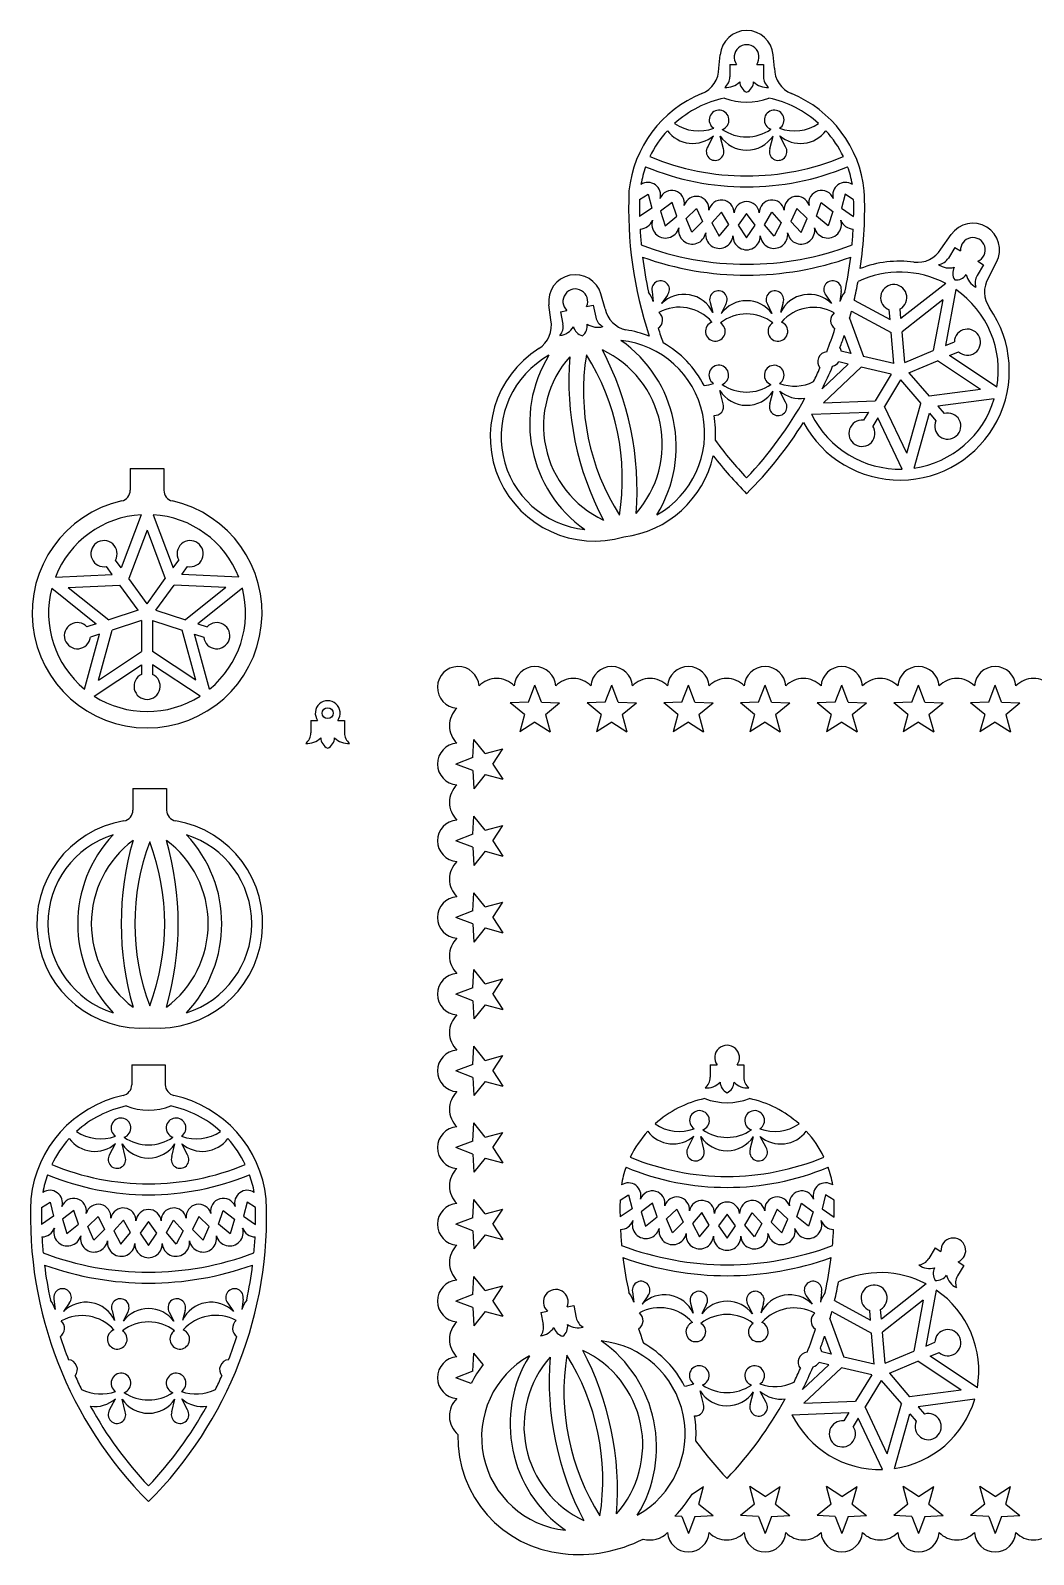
# Model space of a CAD drawing. Extents: x 33 to 339, y 324 to 603.
# Drawn here: x 33 to 216.1, y 323.5 to 601.7 of the extents above; entities that cross this region are included whole.
import ezdxf

# ---------------------------------------------------------------- set-up
doc = ezdxf.new("R2010")
doc.units = 0
doc.layers.get('0').update_dxf_attribs({"linetype": 'CONTINUOUS'})

msp = doc.modelspace()

# ---------------------------------------------------------------- linework, layer by layer
for p, q in [((158.678138, 594.813527), (158.902674, 597.281024)), ((160.678138, 595.513806), (161.912815, 595.513806)), ((160.678138, 595.513806), (160.678138, 593.246638)), ((165.574611, 595.513806), (166.809288, 595.513806)), ((166.809288, 595.513806), (166.809288, 593.246638)), ((168.809288, 594.813527), (168.584751, 597.281024)), ((156.636124, 580.462591), (157.687362, 582.492652)), ((159.499264, 580.12178), (158.931268, 582.434188)), ((167.988162, 580.12178), (168.556158, 582.434188)), ((170.851302, 580.462591), (169.809479, 582.474469)), ((144.214517, 570.823709), (145.7615, 571.821215)), ((145.7615, 571.821215), (146.410838, 569.267893)), ((150.134595, 570.297694), (148.039301, 568.700561)), ((150.981962, 567.804379), (150.134595, 570.297694)), ((176.503946, 567.797159), (177.352724, 570.289994)), ((177.352724, 570.289994), (179.447114, 568.691676)), ((181.72668, 571.811041), (181.075898, 569.258087)), ((183.273165, 570.812616), (181.72668, 571.811041)), ((146.410838, 569.267893), (144.208893, 567.762165)), ((148.039301, 568.700561), (148.856199, 566.064824)), ((148.856199, 566.064824), (150.981962, 567.804379)), ((152.676359, 567.389566), (154.579667, 569.209475)), ((154.579667, 569.209475), (155.700218, 566.825055)), ((159.160407, 568.54597), (157.409353, 566.577493)), ((160.46911, 566.260812), (159.160407, 568.54597)), ((163.74309, 568.280039), (162.20737, 566.163717)), ((165.278403, 566.163719), (163.74309, 568.280039)), ((167.015927, 566.25896), (168.325922, 568.543377)), ((168.325922, 568.543377), (170.075863, 566.57391)), ((172.907038, 569.20429), (171.785137, 566.820505)), ((174.809315, 567.383305), (172.907038, 569.20429)), ((178.628725, 566.056402), (176.503946, 567.797159)), ((179.447114, 568.691676), (178.628725, 566.056402)), ((181.075898, 569.258087), (183.278298, 567.750219)), ((153.758143, 564.864756), (152.676359, 567.389566)), ((155.700218, 566.825055), (153.758143, 564.864756)), ((157.409353, 566.577493), (158.715396, 564.146715)), ((158.715396, 564.146715), (160.46911, 566.260812)), ((162.20737, 566.163717), (163.741844, 563.875899)), ((163.741844, 563.875899), (165.278403, 566.163719)), ((168.768445, 564.143871), (167.015927, 566.25896)), ((170.075863, 566.57391), (168.768445, 564.143871)), ((171.785137, 566.820505), (173.726103, 564.859107)), ((173.726103, 564.859107), (174.809315, 567.383305)), ((199.213253, 561.801185), (201.062483, 564.441)), ((201.734233, 562.10408), (200.560462, 560.164411)), ((201.734233, 562.10408), (202.790557, 561.464856)), ((205.923396, 559.569051), (206.97972, 558.929827)), ((207.880927, 556.55603), (209.361582, 559.418885)), ((206.97972, 558.929827), (205.805949, 556.990158)), ((137.925025, 550.911419), (137.143345, 553.61284)), ((146.485004, 554.080098), (146.703079, 552.226652)), ((181.002422, 554.080098), (180.784347, 552.226652)), ((200.078199, 555.533429), (191.915803, 549.107724)), ((201.927202, 554.414524), (200.021525, 544.202629)), ((128.003115, 548.863028), (127.65106, 551.653146)), ((134.535185, 551.332575), (135.744362, 551.582211)), ((135.744362, 551.582211), (136.202755, 549.361866)), ((149.284187, 553.388509), (148.22804, 551.849883)), ((157.079967, 552.033991), (157.555209, 550.229285)), ((159.948378, 551.740833), (159.117885, 550.069576)), ((167.539048, 551.740833), (168.369541, 550.069576)), ((170.407459, 552.033991), (169.932217, 550.229285)), ((178.203238, 553.388509), (179.259385, 551.849883)), ((183.380171, 552.502507), (189.922876, 548.939666)), ((191.915803, 549.107724), (191.76673, 550.875506)), ((199.548687, 552.571203), (192.117085, 546.720804)), ((199.548687, 552.571203), (197.813629, 543.273599)), ((129.739839, 550.342569), (130.949016, 550.592205)), ((129.739839, 550.342569), (130.198232, 548.122225)), ((182.52107, 549.165629), (185.085343, 542.200256)), ((182.883506, 550.495656), (190.124159, 546.552746)), ((189.922876, 548.939666), (189.773804, 550.707448)), ((181.551952, 546.008977), (182.753048, 542.746424)), ((190.600095, 540.908834), (190.124159, 546.552746)), ((192.593022, 541.076892), (192.117085, 546.720804)), ((182.753048, 542.746424), (181.025721, 543.150922)), ((192.593022, 541.076892), (197.813629, 543.273599)), ((200.021525, 544.202629), (201.65672, 544.89068)), ((200.797206, 542.359176), (202.432401, 543.047227)), ((177.536714, 536.292863), (182.297033, 540.799105)), ((177.760642, 533.750859), (184.629328, 540.252937)), ((182.297033, 540.799105), (180.569706, 541.203603)), ((190.14408, 538.961515), (184.629328, 540.252937)), ((190.600095, 540.908834), (185.085343, 542.200256)), ((193.368703, 539.233439), (198.58931, 541.430146)), ((206.449861, 536.170146), (198.58931, 541.430146)), ((209.430734, 536.581928), (200.797206, 542.359176)), ((190.14408, 538.961515), (187.211712, 534.115746)), ((191.855174, 537.926064), (188.922806, 533.080295)), ((191.855174, 537.926064), (195.557622, 533.639792)), ((193.368703, 539.233439), (197.071152, 534.947167)), ((159.430974, 533.564375), (158.842381, 535.998729)), ((167.988162, 533.548854), (168.556158, 535.861262)), ((170.851302, 533.889665), (169.809479, 535.901542)), ((177.760642, 533.750859), (187.211712, 534.115746)), ((206.449861, 536.170146), (197.071152, 534.947167)), ((208.937965, 534.477661), (198.636989, 533.134419)), ((175.591105, 531.665608), (185.971557, 532.066376)), ((185.971557, 532.066376), (185.053083, 530.548588)), ((192.984109, 524.538534), (188.922806, 533.080295)), ((192.984109, 524.538534), (195.557622, 533.639792)), ((194.296877, 521.830803), (197.12346, 531.827044)), ((197.12346, 531.827044), (198.283138, 530.484501)), ((198.636989, 533.134419), (199.796668, 531.791876)), ((187.682651, 531.030925), (186.764176, 529.513137)), ((192.143327, 521.6492), (187.682651, 531.030925)), ((51.242873, 521.7445), (57.374023, 521.7445)), ((51.242873, 521.7445), (51.242873, 517.792083)), ((57.374023, 521.7445), (57.374023, 517.792083)), ((53.227851, 513.32491), (49.571289, 503.601538)), ((55.389045, 513.32491), (59.045607, 503.601538)), ((54.308448, 510.516445), (50.979265, 501.663625)), ((54.308448, 510.516445), (57.637631, 501.663625)), ((47.953256, 502.425968), (46.910491, 503.861209)), ((49.571289, 503.601538), (48.528525, 505.03678)), ((59.045607, 503.601538), (60.088371, 505.03678)), ((60.663641, 502.425968), (61.706405, 503.861209)), ((37.57584, 501.953058), (47.953256, 502.425968)), ((54.308448, 497.081399), (50.979265, 501.663625)), ((54.308448, 497.081399), (57.637631, 501.663625)), ((71.041056, 501.953058), (60.663641, 502.425968)), ((36.907994, 499.89764), (45.02553, 493.415356)), ((39.912926, 500.057486), (49.361232, 500.488055)), ((39.912926, 500.057486), (47.303684, 494.155573)), ((52.690414, 495.905828), (49.361232, 500.488055)), ((55.926482, 495.905828), (59.255665, 500.488055)), ((68.70397, 500.057486), (59.255665, 500.488055)), ((68.70397, 500.057486), (61.313213, 494.155573)), ((71.708902, 499.89764), (63.591366, 493.415356)), ((52.690414, 495.905828), (47.303684, 494.155573)), ((55.926482, 495.905828), (61.313213, 494.155573)), ((45.02553, 493.415356), (43.338303, 492.867143)), ((53.308448, 494.003715), (47.921718, 492.25346)), ((53.308448, 494.003715), (53.308448, 488.339771)), ((55.308448, 494.003715), (60.695179, 492.25346)), ((55.308448, 494.003715), (55.308448, 488.339771)), ((63.591366, 493.415356), (65.278594, 492.867143)), ((42.886531, 481.497598), (45.643564, 491.513243)), ((45.643564, 491.513243), (43.956337, 490.96503)), ((45.411526, 483.134534), (47.921718, 492.25346)), ((63.20537, 483.134534), (60.695179, 492.25346)), ((65.730366, 481.497598), (62.973332, 491.513243)), ((62.973332, 491.513243), (64.66056, 490.96503)), ((45.411526, 483.134534), (53.308448, 488.339771)), ((63.20537, 483.134534), (55.308448, 488.339771)), ((44.634973, 480.22728), (53.308448, 485.94438)), ((53.308448, 485.94438), (53.308448, 484.170323)), ((63.981923, 480.22728), (55.308448, 485.94438)), ((55.308448, 485.94438), (55.308448, 484.170323)), ((123.923205, 479.134526), (125.108203, 482.237716)), ((126.2932, 479.134526), (125.108203, 482.237716)), ((137.923205, 479.134526), (139.108203, 482.237716)), ((140.2932, 479.134526), (139.108203, 482.237716)), ((151.923205, 479.134526), (153.108203, 482.237716)), ((154.2932, 479.134526), (153.108203, 482.237716)), ((165.923205, 479.134526), (167.108203, 482.237716)), ((168.2932, 479.134526), (167.108203, 482.237716)), ((179.923205, 479.134526), (181.108203, 482.237716)), ((182.2932, 479.134526), (181.108203, 482.237716)), ((193.923205, 479.134526), (195.108203, 482.237716)), ((196.2932, 479.134526), (195.108203, 482.237716)), ((207.923205, 479.134526), (209.108203, 482.237716)), ((210.2932, 479.134526), (209.108203, 482.237716)), ((123.923205, 479.134526), (120.605712, 478.966465)), ((123.190837, 476.880527), (120.605712, 478.966465)), ((126.2932, 479.134526), (129.610693, 478.966465)), ((127.025569, 476.880527), (129.610693, 478.966465)), ((137.923205, 479.134526), (134.605712, 478.966465)), ((137.190837, 476.880527), (134.605712, 478.966465)), ((140.2932, 479.134526), (143.610693, 478.966465)), ((141.025569, 476.880527), (143.610693, 478.966465)), ((151.923205, 479.134526), (148.605712, 478.966465)), ((151.190837, 476.880527), (148.605712, 478.966465)), ((154.2932, 479.134526), (157.610693, 478.966465)), ((155.025569, 476.880527), (157.610693, 478.966465)), ((165.923205, 479.134526), (162.605712, 478.966465)), ((165.190837, 476.880527), (162.605712, 478.966465)), ((168.2932, 479.134526), (171.610693, 478.966465)), ((169.025569, 476.880527), (171.610693, 478.966465)), ((179.923205, 479.134526), (176.605712, 478.966465)), ((179.190837, 476.880527), (176.605712, 478.966465)), ((182.2932, 479.134526), (185.610693, 478.966465)), ((183.025569, 476.880527), (185.610693, 478.966465)), ((193.923205, 479.134526), (190.605712, 478.966465)), ((193.190837, 476.880527), (190.605712, 478.966465)), ((196.2932, 479.134526), (199.610693, 478.966465)), ((197.025569, 476.880527), (199.610693, 478.966465)), ((207.923205, 479.134526), (204.605712, 478.966465)), ((207.190837, 476.880527), (204.605712, 478.966465)), ((210.2932, 479.134526), (213.610693, 478.966465)), ((211.025569, 476.880527), (213.610693, 478.966465)), ((84.207319, 475.778206), (84.207319, 473.511038)), ((84.207319, 475.778206), (85.441996, 475.778206)), ((89.103793, 475.778206), (90.33847, 475.778206)), ((90.33847, 475.778206), (90.33847, 473.511038)), ((123.190837, 476.880527), (122.32551, 473.673469)), ((127.025569, 476.880527), (127.890895, 473.673469)), ((137.190837, 476.880527), (136.32551, 473.673469)), ((141.025569, 476.880527), (141.890895, 473.673469)), ((151.190837, 476.880527), (150.32551, 473.673469)), ((155.025569, 476.880527), (155.890895, 473.673469)), ((165.190837, 476.880527), (164.32551, 473.673469)), ((169.025569, 476.880527), (169.890895, 473.673469)), ((179.190837, 476.880527), (178.32551, 473.673469)), ((183.025569, 476.880527), (183.890895, 473.673469)), ((193.190837, 476.880527), (192.32551, 473.673469)), ((197.025569, 476.880527), (197.890895, 473.673469)), ((207.190837, 476.880527), (206.32551, 473.673469)), ((211.025569, 476.880527), (211.890895, 473.673469)), ((125.108203, 475.487479), (122.32551, 473.673469)), ((125.108203, 475.487479), (127.890895, 473.673469)), ((139.108203, 475.487479), (136.32551, 473.673469)), ((139.108203, 475.487479), (141.890895, 473.673469)), ((153.108203, 475.487479), (150.32551, 473.673469)), ((153.108203, 475.487479), (155.890895, 473.673469)), ((167.108203, 475.487479), (164.32551, 473.673469)), ((167.108203, 475.487479), (169.890895, 473.673469)), ((181.108203, 475.487479), (178.32551, 473.673469)), ((181.108203, 475.487479), (183.890895, 473.673469)), ((195.108203, 475.487479), (192.32551, 473.673469)), ((195.108203, 475.487479), (197.890895, 473.673469)), ((209.108203, 475.487479), (206.32551, 473.673469)), ((209.108203, 475.487479), (211.890895, 473.673469)), ((113.785775, 468.997095), (113.953836, 472.314589)), ((116.039774, 469.729464), (113.953836, 472.314589)), ((116.039774, 469.729464), (119.246831, 470.59479)), ((117.432822, 467.812098), (119.246831, 470.59479)), ((113.785775, 468.997095), (110.682585, 467.812098)), ((113.785775, 466.627101), (110.682585, 467.812098)), ((117.432822, 467.812098), (119.246831, 465.029406)), ((113.785775, 466.627101), (113.953836, 463.309607)), ((116.039774, 465.894732), (113.953836, 463.309607)), ((116.039774, 465.894732), (119.246831, 465.029406)), ((51.730984, 463.364068), (51.730984, 459.406968)), ((51.730984, 463.364068), (57.862134, 463.364068)), ((57.862134, 463.364068), (57.862134, 459.406962)), ((113.785775, 454.997095), (113.953836, 458.314589)), ((116.039774, 455.729464), (113.953836, 458.314589)), ((116.039774, 455.729464), (119.246831, 456.59479)), ((117.432822, 453.812098), (119.246831, 456.59479)), ((113.785775, 454.997095), (110.682585, 453.812098)), ((113.785775, 452.627101), (110.682585, 453.812098)), ((117.432822, 453.812098), (119.246831, 451.029406)), ((113.785775, 452.627101), (113.953836, 449.309607)), ((116.039774, 451.894732), (113.953836, 449.309607)), ((116.039774, 451.894732), (119.246831, 451.029406)), ((113.785775, 440.997095), (113.953836, 444.314589)), ((116.039774, 441.729464), (113.953836, 444.314589)), ((116.039774, 441.729464), (119.246831, 442.59479)), ((117.432822, 439.812098), (119.246831, 442.59479)), ((113.785775, 440.997095), (110.682585, 439.812098)), ((113.785775, 438.627101), (110.682585, 439.812098)), ((117.432822, 439.812098), (119.246831, 437.029406)), ((113.785775, 438.627101), (113.953836, 435.309607)), ((116.039774, 437.894732), (113.953836, 435.309607)), ((116.039774, 437.894732), (119.246831, 437.029406)), ((113.785775, 426.997095), (113.953836, 430.314589)), ((116.039774, 427.729464), (113.953836, 430.314589)), ((116.039774, 427.729464), (119.246831, 428.59479)), ((117.432822, 425.812098), (119.246831, 428.59479)), ((113.785775, 426.997095), (110.682585, 425.812098)), ((113.785775, 424.627101), (110.682585, 425.812098)), ((117.432822, 425.812098), (119.246831, 423.029406)), ((113.785775, 424.627101), (113.953836, 421.309607)), ((116.039774, 423.894732), (113.953836, 421.309607)), ((116.039774, 423.894732), (119.246831, 423.029406)), ((113.785775, 412.997095), (113.953836, 416.314589)), ((116.039774, 413.729464), (113.953836, 416.314589)), ((116.039774, 413.729464), (119.246831, 414.59479)), ((117.432822, 411.812098), (119.246831, 414.59479)), ((51.506846, 412.894977), (57.637997, 412.894977)), ((51.506846, 412.894977), (51.506846, 409.282774)), ((57.637997, 412.894977), (57.637997, 409.282774)), ((113.785775, 412.997095), (110.682585, 411.812098)), ((113.785775, 410.627101), (110.682585, 411.812098)), ((117.432822, 411.812098), (119.246831, 409.029406)), ((157.105894, 412.906428), (157.105894, 410.639259)), ((157.105894, 412.906428), (158.340571, 412.906428)), ((162.002368, 412.906428), (163.237045, 412.906428)), ((163.237045, 412.906428), (163.237045, 410.639259)), ((113.785775, 410.627101), (113.953836, 407.309607)), ((116.039774, 409.894732), (113.953836, 407.309607)), ((116.039774, 409.894732), (119.246831, 409.029406)), ((113.785775, 398.997095), (113.953836, 402.314589)), ((116.039774, 399.729464), (113.953836, 402.314589)), ((116.039774, 399.729464), (119.246831, 400.59479)), ((117.432822, 397.812098), (119.246831, 400.59479)), ((47.464832, 396.503467), (48.516071, 398.533527)), ((50.327973, 396.162655), (49.759977, 398.475063)), ((58.816871, 396.162655), (59.384866, 398.475063)), ((61.680011, 396.503467), (60.638188, 398.515344)), ((113.785775, 398.997095), (110.682585, 397.812098)), ((113.785775, 396.627101), (110.682585, 397.812098)), ((117.432822, 397.812098), (119.246831, 395.029406)), ((153.06388, 397.855213), (154.115119, 399.885273)), ((155.92702, 397.514401), (155.359025, 399.826809)), ((164.415919, 397.514401), (164.983914, 399.826809)), ((167.279059, 397.855213), (166.237236, 399.86709)), ((113.785775, 396.627101), (113.953836, 393.309607)), ((116.039774, 395.894732), (113.953836, 393.309607)), ((116.039774, 395.894732), (119.246831, 395.029406)), ((35.043226, 386.864584), (36.590209, 387.86209)), ((36.590209, 387.86209), (37.239546, 385.308768)), ((72.555389, 387.851917), (71.904607, 385.298962)), ((74.101874, 386.853492), (72.555389, 387.851917)), ((113.785775, 384.997095), (113.953836, 388.314589)), ((116.039774, 385.729464), (113.953836, 388.314589)), ((142.838594, 386.660514), (140.636649, 385.154787)), ((140.642274, 388.21633), (142.189257, 389.213836)), ((142.189257, 389.213836), (142.838594, 386.660514)), ((146.562352, 387.690315), (144.467057, 386.093182)), ((147.409719, 385.197), (146.562352, 387.690315)), ((172.931703, 385.18978), (173.780481, 387.682616)), ((173.780481, 387.682616), (175.874871, 386.084297)), ((178.154437, 389.203662), (177.503655, 386.650708)), ((177.503655, 386.650708), (179.706055, 385.14284)), ((179.700922, 388.205238), (178.154437, 389.203662)), ((37.239546, 385.308768), (35.037601, 383.803041)), ((40.963304, 386.338569), (38.868009, 384.741436)), ((38.868009, 384.741436), (39.684908, 382.105699)), ((41.810671, 383.845254), (40.963304, 386.338569)), ((43.505068, 383.430441), (45.408375, 385.25035)), ((45.408375, 385.25035), (46.528927, 382.865931)), ((49.989116, 384.586846), (48.238062, 382.618369)), ((51.297819, 382.301688), (49.989116, 384.586846)), ((54.571799, 384.320915), (53.036079, 382.204592)), ((56.107112, 382.204595), (54.571799, 384.320915)), ((57.844636, 382.299836), (59.154631, 384.584253)), ((59.154631, 384.584253), (60.904571, 382.614785)), ((63.735746, 385.245166), (62.613846, 382.861381)), ((65.638024, 383.42418), (63.735746, 385.245166)), ((67.332655, 383.838035), (68.181433, 386.33087)), ((68.181433, 386.33087), (70.275823, 384.732552)), ((70.275823, 384.732552), (69.457434, 382.097277)), ((71.904607, 385.298962), (74.107007, 383.791094)), ((113.785775, 384.997095), (110.682585, 383.812098)), ((116.039774, 385.729464), (119.246831, 386.59479)), ((117.432822, 383.812098), (119.246831, 386.59479)), ((144.467057, 386.093182), (145.283956, 383.457445)), ((145.283956, 383.457445), (147.409719, 385.197)), ((149.104116, 384.782187), (151.007423, 386.602096)), ((150.185899, 382.257377), (149.104116, 384.782187)), ((152.127975, 384.217677), (150.185899, 382.257377)), ((151.007423, 386.602096), (152.127975, 384.217677)), ((155.588164, 385.938591), (153.83711, 383.970114)), ((153.83711, 383.970114), (155.143153, 381.539336)), ((156.896866, 383.653434), (155.588164, 385.938591)), ((160.170847, 385.672661), (158.635127, 383.556338)), ((161.70616, 383.55634), (160.170847, 385.672661)), ((163.443684, 383.651582), (164.753679, 385.935999)), ((164.753679, 385.935999), (166.503619, 383.966531)), ((166.503619, 383.966531), (165.196201, 381.536492)), ((169.334794, 386.596912), (168.212894, 384.213127)), ((168.212894, 384.213127), (170.15386, 382.251729)), ((171.237072, 384.775926), (169.334794, 386.596912)), ((170.15386, 382.251729), (171.237072, 384.775926)), ((175.056482, 383.449023), (172.931703, 385.18978)), ((175.874871, 386.084297), (175.056482, 383.449023)), ((39.684908, 382.105699), (41.810671, 383.845254)), ((44.586852, 380.905631), (43.505068, 383.430441)), ((46.528927, 382.865931), (44.586852, 380.905631)), ((48.238062, 382.618369), (49.544105, 380.18759)), ((49.544105, 380.18759), (51.297819, 382.301688)), ((53.036079, 382.204592), (54.570553, 379.916775)), ((54.570553, 379.916775), (56.107112, 382.204595)), ((59.597153, 380.184746), (57.844636, 382.299836)), ((60.904571, 382.614785), (59.597153, 380.184746)), ((62.613846, 382.861381), (64.554812, 380.899983)), ((64.554812, 380.899983), (65.638024, 383.42418)), ((69.457434, 382.097277), (67.332655, 383.838035)), ((113.785775, 382.627101), (110.682585, 383.812098)), ((113.785775, 382.627101), (113.953836, 379.309607)), ((116.039774, 381.894732), (113.953836, 379.309607)), ((116.039774, 381.894732), (119.246831, 381.029406)), ((117.432822, 383.812098), (119.246831, 381.029406)), ((155.143153, 381.539336), (156.896866, 383.653434)), ((158.635127, 383.556338), (160.169601, 381.268521)), ((160.169601, 381.268521), (161.70616, 383.55634)), ((165.196201, 381.536492), (163.443684, 383.651582)), ((198.16199, 379.496701), (196.988219, 377.557032)), ((198.16199, 379.496701), (199.218314, 378.857477)), ((203.407476, 376.322448), (202.233706, 374.38278)), ((202.351152, 376.961672), (203.407476, 376.322448)), ((113.785775, 370.997095), (113.953836, 374.314589)), ((116.039774, 371.729464), (113.953836, 374.314589)), ((196.505956, 372.92605), (188.343559, 366.500345)), ((37.313713, 370.120974), (37.531787, 368.267528)), ((71.831131, 370.120974), (71.613056, 368.267528)), ((113.785775, 370.997095), (110.682585, 369.812098)), ((116.039774, 371.729464), (119.246831, 372.59479)), ((117.432822, 369.812098), (119.246831, 372.59479)), ((142.91276, 371.472719), (143.130835, 369.619273)), ((145.711944, 370.781131), (144.655797, 369.242504)), ((174.630995, 370.781131), (175.687142, 369.242504)), ((177.430179, 371.472719), (177.212104, 369.619273)), ((195.976444, 369.963824), (188.544842, 364.113425)), ((195.976444, 369.963824), (194.241385, 360.66622)), ((198.354959, 371.807145), (196.449281, 361.59525)), ((40.112896, 369.429385), (39.056749, 367.890759)), ((47.908675, 368.074866), (48.383918, 366.27016)), ((50.777087, 367.781709), (49.946594, 366.110452)), ((58.367757, 367.781709), (59.198249, 366.110452)), ((61.236168, 368.074866), (60.760926, 366.27016)), ((69.031947, 369.429385), (70.088094, 367.890759)), ((113.785775, 368.627101), (110.682585, 369.812098)), ((113.785775, 368.627101), (113.953836, 365.309607)), ((116.039774, 367.894732), (113.953836, 365.309607)), ((116.039774, 367.894732), (119.246831, 367.029406)), ((117.432822, 369.812098), (119.246831, 367.029406)), ((126.167596, 367.735191), (127.376773, 367.984827)), ((126.167596, 367.735191), (126.625989, 365.514846)), ((130.962942, 368.725196), (132.172119, 368.974832)), ((132.172119, 368.974832), (132.630512, 366.754488)), ((153.507723, 369.426612), (153.982966, 367.621906)), ((156.376134, 369.133454), (155.545642, 367.462198)), ((163.966805, 369.133454), (164.797297, 367.462198)), ((166.835216, 369.426612), (166.359973, 367.621906)), ((179.311263, 367.888277), (186.551916, 363.945367)), ((179.807928, 369.895128), (186.350633, 366.332287)), ((186.350633, 366.332287), (186.20156, 368.100069)), ((188.343559, 366.500345), (188.194487, 368.268127)), ((178.948827, 366.558251), (181.5131, 359.592877)), ((177.979709, 363.401598), (179.180804, 360.139045)), ((187.027852, 358.301455), (186.551916, 363.945367)), ((189.020778, 358.469513), (188.544842, 364.113425)), ((196.449281, 361.59525), (198.084476, 362.283301)), ((113.785775, 356.997095), (113.953836, 360.314589)), ((115.659133, 358.201196), (113.953836, 360.314589)), ((179.180804, 360.139045), (177.453478, 360.543544)), ((187.027852, 358.301455), (181.5131, 359.592877)), ((189.020778, 358.469513), (194.241385, 360.66622)), ((197.224963, 359.751798), (198.860157, 360.439849)), ((205.85849, 353.974549), (197.224963, 359.751798)), ((113.785775, 356.997095), (110.682585, 355.812098)), ((173.96447, 353.685484), (178.724789, 358.191726)), ((174.188399, 351.143481), (181.057085, 357.645559)), ((178.724789, 358.191726), (176.997463, 358.596225)), ((186.571837, 356.354136), (181.057085, 357.645559)), ((186.571837, 356.354136), (183.639469, 351.508367)), ((189.79646, 356.62606), (195.017066, 358.822767)), ((189.79646, 356.62606), (193.498908, 352.339788)), ((202.877618, 353.562767), (195.017066, 358.822767)), ((113.435706, 354.76078), (110.682585, 355.812098)), ((155.858731, 350.956996), (155.270138, 353.391349)), ((167.279059, 351.282286), (166.237236, 353.294164)), ((188.28293, 355.318686), (185.350563, 350.472916)), ((188.28293, 355.318686), (191.985379, 351.032413)), ((202.877618, 353.562767), (193.498908, 352.339788)), ((47.464832, 349.930541), (48.516071, 351.960601)), ((50.327973, 349.589729), (49.759977, 351.902137)), ((58.816871, 349.589729), (59.384866, 351.902137)), ((61.680011, 349.930541), (60.638188, 351.942418)), ((164.415919, 350.941475), (164.983914, 353.253883)), ((174.188399, 351.143481), (183.639469, 351.508367)), ((189.411866, 341.931155), (191.985379, 351.032413)), ((205.365722, 351.870282), (195.064746, 350.52704)), ((195.064746, 350.52704), (196.224424, 349.184497)), ((172.018862, 349.058229), (182.399314, 349.458997)), ((182.399314, 349.458997), (181.48084, 347.941209)), ((184.110407, 348.423547), (183.191933, 346.905758)), ((188.571083, 339.041821), (184.110407, 348.423547)), ((189.411866, 341.931155), (185.350563, 350.472916)), ((190.724634, 339.223425), (193.551217, 349.219665)), ((193.551217, 349.219665), (194.710895, 347.877122)), ((153.776127, 334.57213), (155.890895, 335.950727)), ((155.025569, 332.743669), (155.890895, 335.950727)), ((167.108203, 334.136717), (164.32551, 335.950727)), ((165.190837, 332.743669), (164.32551, 335.950727)), ((167.108203, 334.136717), (169.890895, 335.950727)), ((169.025569, 332.743669), (169.890895, 335.950727)), ((181.108203, 334.136717), (178.32551, 335.950727)), ((179.190837, 332.743669), (178.32551, 335.950727)), ((181.108203, 334.136717), (183.890895, 335.950727)), ((183.025569, 332.743669), (183.890895, 335.950727)), ((195.108203, 334.136717), (192.32551, 335.950727)), ((193.190837, 332.743669), (192.32551, 335.950727)), ((195.108203, 334.136717), (197.890895, 335.950727)), ((197.025569, 332.743669), (197.890895, 335.950727)), ((209.108203, 334.136717), (206.32551, 335.950727)), ((207.190837, 332.743669), (206.32551, 335.950727)), ((209.108203, 334.136717), (211.890895, 335.950727)), ((211.025569, 332.743669), (211.890895, 335.950727)), ((155.025569, 332.743669), (157.610693, 330.657731)), ((165.190837, 332.743669), (162.605712, 330.657731)), ((169.025569, 332.743669), (171.610693, 330.657731)), ((179.190837, 332.743669), (176.605712, 330.657731)), ((183.025569, 332.743669), (185.610693, 330.657731)), ((193.190837, 332.743669), (190.605712, 330.657731)), ((197.025569, 332.743669), (199.610693, 330.657731)), ((207.190837, 332.743669), (204.605712, 330.657731)), ((211.025569, 332.743669), (213.610693, 330.657731)), ((151.923205, 330.48967), (150.652126, 330.554062)), ((151.923205, 330.48967), (153.108203, 327.38648)), ((154.2932, 330.48967), (153.108203, 327.38648)), ((154.2932, 330.48967), (157.610693, 330.657731)), ((165.923205, 330.48967), (162.605712, 330.657731)), ((165.923205, 330.48967), (167.108203, 327.38648)), ((168.2932, 330.48967), (167.108203, 327.38648)), ((168.2932, 330.48967), (171.610693, 330.657731)), ((179.923205, 330.48967), (176.605712, 330.657731)), ((179.923205, 330.48967), (181.108203, 327.38648)), ((182.2932, 330.48967), (181.108203, 327.38648)), ((182.2932, 330.48967), (185.610693, 330.657731)), ((193.923205, 330.48967), (190.605712, 330.657731)), ((193.923205, 330.48967), (195.108203, 327.38648)), ((196.2932, 330.48967), (195.108203, 327.38648)), ((196.2932, 330.48967), (199.610693, 330.657731)), ((207.923205, 330.48967), (204.605712, 330.657731)), ((207.923205, 330.48967), (209.108203, 327.38648)), ((210.2932, 330.48967), (209.108203, 327.38648)), ((210.2932, 330.48967), (213.610693, 330.657731))]:
    msp.add_line(p, q)
msp.add_circle((87.272894, 477.1049), 1)
for centre, radius, start, end in [((163.743713, 596.8405), 4.86104, 5.19947, 174.80053), ((163.743713, 596.8405), 2.26104, 324.07241, 215.92759), ((153.678138, 594.813527), 5, 292.241997, 0), ((158.215851, 593.246638), 2.462287, 308.411705, 0), ((169.271575, 593.246638), 2.462287, 180, 231.588295), ((173.809288, 594.813527), 5, 180, 247.758003), ((163.743713, 570.200174), 21.591971, 112.241997, 174.041353), ((160.025706, 594.678123), 3.372496, 265.237265, 316.534383), ((164.699688, 592.455534), 2.228397, 182.505519, 244.596097), ((162.787738, 592.455534), 2.228397, 295.403903, 357.494481), ((167.461719, 594.678123), 3.372496, 223.465617, 274.762735), ((163.743713, 570.200174), 21.591971, 5.958647, 67.758003), ((163.743713, 570.200174), 19.591971, 101.993533, 132.130154), ((158.713977, 585.362212), 1.801669, 288.787032, 236.980303), ((163.743713, 600.131669), 11.511189, 249.28765, 290.71235), ((168.773449, 585.362212), 1.801669, 302.858421, 250.770325), ((163.743713, 570.200174), 19.591971, 47.889772, 78.006467), ((155.019591, 591.2146), 7.846837, 235.729967, 290.224184), ((172.456082, 591.2146), 7.846837, 249.834141, 304.329244), ((163.743713, 570.200174), 19.591971, 137.607962, 154.376966), ((153.907774, 586.871435), 5.784378, 216.767588, 310.79943), ((163.743713, 585.643457), 5.784378, 213.698082, 326.301918), ((163.733833, 590.126661), 7.846837, 235.54315, 304.515314), ((173.567899, 586.871435), 5.784378, 229.476985, 323.319942), ((163.743713, 570.200174), 19.591971, 25.623034, 42.42009), ((163.743713, 621.341325), 46.180888, 247.509922, 292.490078), ((157.98465, 579.594539), 1.603757, 147.230446, 19.193127), ((169.502776, 579.594539), 1.603757, 160.806873, 32.769554), ((163.743713, 570.200174), 19.591971, 160.228449, 170.002319), ((163.743713, 621.341325), 48.180888, 247.50132, 292.49868), ((163.743713, 570.200174), 19.591971, 9.997681, 19.771551), ((145.721603, 571.675555), 2.308281, 343.75492, 123.45024), ((181.765822, 571.675555), 2.308281, 56.54976, 196.24508), ((215.723513, 569.161558), 73.528311, 177.443191, 198.427547), ((215.723513, 569.161558), 71.528311, 178.66846, 181.121016), ((150.094542, 570.207448), 2.308281, 348.998141, 159.128645), ((154.573785, 569.111887), 2.308281, 354.246827, 163.514006), ((159.13828, 568.450317), 2.308281, 358.5734, 169.259314), ((163.743713, 568.173828), 2.308281, 5.44469, 174.55531), ((168.349145, 568.450317), 2.308281, 10.740686, 181.4266), ((172.913641, 569.111887), 2.308281, 16.485994, 185.753173), ((177.392884, 570.207448), 2.308281, 20.871355, 191.001859), ((111.763912, 569.161558), 71.528311, 358.869413, 1.322653), ((111.763912, 569.161558), 73.528311, 351.459842, 2.556809), ((144.224199, 567.967181), 2.5, 271.522573, 339.36206), ((215.723513, 569.161558), 71.528311, 182.959887, 185.302755), ((148.943221, 566.319092), 2.5, 162.135046, 344.87748), ((153.814598, 565.210297), 2.5, 169.476785, 349.556274), ((158.752161, 564.433606), 2.5, 172.564693, 355.529809), ((168.735265, 564.433606), 2.5, 184.470191, 7.435307), ((173.672827, 565.210297), 2.5, 190.443726, 10.523215), ((178.544205, 566.319092), 2.5, 195.12252, 17.864954), ((183.263227, 567.967181), 2.5, 200.63794, 268.477427), ((111.763912, 569.161558), 71.528311, 354.697245, 357.040113), ((205.043839, 561.652002), 4.86104, 332.6522, 144.988197), ((163.743713, 613.497549), 54.459326, 249.308563, 290.691437), ((163.743713, 564.173828), 2.5, 178.511815, 1.373974), ((205.043839, 561.652002), 2.26104, 292.892609, 184.747789), ((215.723513, 569.161558), 71.528311, 187.090956, 192.276172), ((163.743713, 613.497549), 56.459326, 250.333142, 289.666858), ((111.763912, 569.161558), 71.528311, 347.723828, 352.909044), ((191.712215, 539.621349), 19.977319, 82.585344, 111.233788), ((194.935519, 564.389812), 5, 262.585344, 328.820199), ((198.453861, 561.439199), 2.462287, 277.231904, 328.820199), ((132.47386, 552.261683), 4.86104, 16.138273, 187.191527), ((191.712215, 539.621349), 17.977319, 62.266263, 115.098632), ((200.743393, 561.726893), 3.372496, 234.057464, 285.354582), ((203.591513, 557.405526), 2.228397, 151.325718, 213.416296), ((201.95575, 558.395391), 2.228397, 264.224101, 326.31468), ((207.105251, 557.87708), 3.372496, 192.285816, 243.582934), ((207.912551, 555.71537), 2.462287, 148.820199, 200.408493), ((212.158661, 553.967403), 5, 148.820199, 215.055054), ((132.47386, 552.261683), 2.26104, 335.73731, 227.59249), ((141.176911, 550.517705), 5.784378, 17.184029, 36.43267), ((148.053111, 554.416366), 1.603757, 320.140638, 192.103318), ((152.322489, 547.76399), 5.784378, 25.226565, 135.059927), ((158.585604, 552.586343), 1.603757, 328.183173, 200.145854), ((168.901821, 552.586343), 1.603757, 339.854146, 211.816827), ((175.164936, 547.76399), 5.784378, 44.940073, 154.773435), ((179.434314, 554.416366), 1.603757, 347.896682, 219.859362), ((186.310515, 550.517705), 5.784378, 143.56733, 162.815971), ((111.763912, 569.161558), 73.528311, 346.90499, 349.610252), ((190.588162, 552.950983), 2.386761, 299.590271, 250.050127), ((191.712215, 539.621349), 17.977319, 350.266263, 55.374135), ((142.82176, 551.922355), 5, 191.6649, 257.14062112), ((151.475892, 543.350756), 7.846837, 40.887534, 118.476514), ((163.743713, 546.596717), 5.784378, 36.897538, 143.102462), ((175.978694, 543.306311), 7.846837, 61.315635, 138.698033), ((191.712215, 539.621349), 19.977319, 208.208538, 35.055054), ((123.106381, 547.852091), 5, 302.365169, 11.6649), ((127.786799, 547.624382), 2.462287, 320.076605, 11.6649), ((132.424214, 547.773995), 2.228397, 307.068803, 9.159381), ((136.552283, 550.8957), 3.372496, 235.130517, 286.427635), ((138.614188, 549.85971), 2.462287, 191.6649, 243.253195), ((146.604546, 548.844963), 1.801669, 303.679804, 51.156999), ((158.036794, 546.798703), 1.801669, 110.424222, 59.046836), ((163.733833, 542.113513), 7.846837, 52.479441, 127.440401), ((169.450632, 546.798703), 1.801669, 121.363737, 69.424104), ((180.869939, 548.782811), 1.801669, 128.63515, 236.112345), ((111.763912, 569.161558), 73.528311, 344.219742, 345.293951), ((129.269847, 549.392232), 3.372496, 276.902165, 328.199283), ((134.296676, 548.160567), 2.228397, 194.170419, 256.260997), ((138.990125, 528.207395), 19.03553, 68.50401329, 81.78837624), ((215.784045, 568.972881), 71.528311, 197.599302, 199.828989), ((111.763912, 569.161558), 71.528311, 338.59577, 342.192847), ((111.763912, 569.161558), 73.528311, 339.832832, 341.646442), ((204.042099, 544.80947), 2.386761, 227.590271, 178.050127), ((135.972923, 527.550396), 19.03553, 122.365169, 286.394347), ((135.972923, 527.550396), 17.03553, 119.212346, 264.117389), ((147.84307, 530.000996), 23.698526, 148.39828, 234.931456), ((176.369709, 535.890339), 42.407932, 170.999091, 212.330644), ((98.650314, 519.845119), 42.407932, 350.999091, 32.330644), ((129.336682, 526.18034), 19.01258, 318.45673, 64.873006), ((89.197394, 517.893557), 54.540871, 355.454838, 27.874898), ((127.176953, 525.734462), 23.698526, 328.39828, 54.931456), ((139.047101, 528.185062), 17.03553, 299.212346, 84.117389), ((139.047101, 528.185062), 19.03553, 27.203338, 60.236631), ((178.512396, 541.262508), 1.801669, 94.889385, 219.743414), ((178.687628, 542.671394), 2.386761, 11.590271, 28.545136), ((145.683341, 529.555118), 19.01258, 138.45673, 244.873006), ((185.822629, 537.841901), 54.540871, 175.454838, 207.874898), ((158.664703, 538.807621), 1.801669, 289.29618633, 236.933728), ((168.773449, 538.789286), 1.801669, 302.858421, 250.770325), ((111.763912, 569.161558), 71.528311, 333.836521, 336.037029), ((111.763912, 569.161558), 73.528311, 333.447289, 336.977249), ((178.687628, 542.671394), 2.386761, 288.264945, 322.050127), ((155.003325, 544.67333), 7.846837, 277.128699, 289.958008), ((163.733833, 543.553735), 7.846837, 235.24027768, 304.515314), ((172.456082, 544.641673), 7.846837, 249.834141, 296.549628), ((163.743713, 539.070531), 5.784378, 212.07652657, 326.301918), ((111.763912, 569.161558), 71.528311, 316.610658, 331.079021), ((173.567899, 540.298509), 5.784378, 229.476985, 277.988204), ((191.712215, 539.621349), 17.977319, 278.266263, 343.374135), ((157.914458, 533.042632), 1.603757, 265.971452, 18.985276), ((139.047101, 528.185062), 19.03553, 356.038358, 9.854215), ((169.502776, 533.021613), 1.603757, 160.806873, 32.769554), ((191.712215, 539.621349), 17.977319, 206.266263, 271.374135), ((200.456555, 529.49815), 2.386761, 155.590271, 106.050127), ((111.763912, 569.161558), 73.528311, 314.986153, 327.982484), ((184.78663, 528.176746), 2.386761, 83.590271, 34.050127), ((215.723513, 569.161558), 71.528311, 216.246279, 223.389342), ((139.047101, 528.185062), 19.03553, 276.935388, 347.552606), ((215.723513, 569.161558), 73.528311, 217.813269, 225.013847), ((49.242873, 517.792083), 2, 282.736041, 0), ((59.374023, 517.792083), 2, 180, 257.263959), ((54.308448, 495.380097), 20.977319, 102.736041, 77.263959), ((54.308448, 495.380097), 17.977319, 93.446064, 158.553936), ((54.308448, 495.380097), 17.977319, 21.446064, 86.553936), ((46.445677, 506.202272), 2.386761, 330.770072, 281.229928), ((62.171219, 506.202272), 2.386761, 258.770072, 209.229928), ((54.308448, 495.380097), 17.977319, 165.446064, 230.553936), ((54.308448, 495.380097), 17.977319, 309.446064, 14.553936), ((41.586218, 491.246394), 2.386761, 42.770072, 353.229928), ((67.030678, 491.246394), 2.386761, 186.770072, 137.229928), ((54.308448, 482.003153), 2.386761, 114.770072, 65.229928), ((111.108203, 481.812098), 3.797269, 3.819458, 266.180542), ((125.108203, 481.812098), 3.797269, 3.819458, 176.180542), ((139.108203, 481.812098), 3.797269, 3.819458, 176.180542), ((153.108203, 481.812098), 3.797269, 3.819458, 176.180542), ((167.108203, 481.812098), 3.797269, 3.819458, 176.180542), ((181.108203, 481.812098), 3.797269, 3.819458, 176.180542), ((195.108203, 481.812098), 3.797269, 3.819458, 176.180542), ((209.108203, 481.812098), 3.797269, 3.819458, 176.180542), ((118.108203, 478.966465), 4.462374, 43.977774, 136.022226), ((132.108203, 478.966465), 4.462374, 43.977774, 136.022226), ((146.108203, 478.966465), 4.462374, 43.977774, 136.022226), ((160.108203, 478.966465), 4.462374, 43.977774, 136.022226), ((174.108203, 478.966465), 4.462374, 43.977774, 136.022226), ((188.108203, 478.966465), 4.462374, 43.977774, 136.022226), ((202.108203, 478.966465), 4.462374, 43.977774, 136.022226), ((216.108203, 478.966465), 4.462374, 43.977774, 136.022226), ((54.308448, 495.380097), 17.977319, 237.446064, 302.553936), ((87.272894, 477.1049), 2.26104, 324.07241, 215.92759), ((113.953836, 474.812098), 4.462374, 133.977774, 226.022226), ((81.745032, 473.511038), 2.462287, 308.411705, 0), ((92.800756, 473.511038), 2.462287, 180, 231.588295), ((83.554888, 474.942523), 3.372496, 265.237265, 316.534383), ((88.228869, 472.719934), 2.228397, 182.505519, 244.596097), ((86.316919, 472.719934), 2.228397, 295.403903, 357.494481), ((90.990901, 474.942523), 3.372496, 223.465617, 274.762735), ((111.108203, 467.812098), 3.797269, 93.819458, 266.180542), ((113.953836, 460.812098), 4.462374, 133.977774, 226.022226), ((49.730984, 459.406968), 2, 279.566817, 0), ((59.862134, 459.406962), 2, 180, 260.4331), ((53.22704, 438.663991), 19.03553, 99.566817, 274.729447), ((56.366048, 438.663989), 19.03553, 265.270488, 80.4331), ((111.108203, 453.812098), 3.797269, 93.819458, 266.180542), ((53.22704, 438.663991), 17.03553, 107.547446, 252.452489), ((65.347512, 438.663984), 23.698526, 136.73338, 223.266556), ((63.142237, 438.663985), 19.01258, 126.79183, 233.208106), ((104.128006, 438.663962), 54.540871, 163.789938, 196.209998), ((94.475737, 438.663967), 42.407932, 159.334191, 200.665744), ((15.117351, 438.664012), 42.407932, 339.334191, 20.665744), ((5.465082, 438.664018), 54.540871, 343.789938, 16.209998), ((46.450851, 438.663994), 19.01258, 306.79183, 53.208106), ((44.245576, 438.663996), 23.698526, 316.73338, 43.266556), ((56.366048, 438.663989), 17.03553, 287.547446, 72.452489), ((113.953836, 446.812098), 4.462374, 133.977774, 226.022226), ((111.108203, 439.812098), 3.797269, 93.819458, 266.180542), ((113.953836, 432.812098), 4.462374, 133.977774, 226.022226), ((111.108203, 425.812098), 3.797269, 93.819458, 266.180542), ((113.953836, 418.812098), 4.462374, 133.977774, 226.022226), ((111.108203, 411.812098), 3.797269, 93.819458, 266.180542), ((160.17147, 414.233121), 2.26104, 324.07241, 215.92759), ((49.506846, 409.282774), 2, 282.39887, 0), ((59.637997, 409.282774), 2, 180, 257.60113), ((154.643607, 410.639259), 2.462287, 308.411705, 0), ((156.453463, 412.070744), 3.372496, 265.237265, 316.534383), ((161.127444, 409.848156), 2.228397, 182.505519, 244.596097), ((159.215495, 409.848156), 2.228397, 295.403903, 357.494481), ((163.889476, 412.070744), 3.372496, 223.465617, 274.762735), ((165.699332, 410.639259), 2.462287, 180, 231.588295), ((54.572422, 386.24105), 21.591971, 102.39887, 174.041353), ((54.572422, 386.24105), 21.591971, 5.958647, 77.60113), ((113.953836, 404.812098), 4.462374, 133.977774, 226.022226), ((160.17147, 387.592796), 19.591971, 101.993533, 132.130154), ((160.17147, 417.524291), 11.511189, 249.28765, 290.71235), ((160.17147, 387.592796), 19.591971, 47.889772, 78.006467), ((54.572422, 386.24105), 19.591971, 101.993533, 132.130154), ((54.572422, 416.172545), 11.511189, 249.28765, 290.71235), ((54.572422, 386.24105), 19.591971, 47.889772, 78.006467), ((155.141734, 402.754833), 1.801669, 288.787032, 236.980303), ((165.201205, 402.754833), 1.801669, 302.858421, 250.770325), ((45.8483, 407.255475), 7.846837, 235.729967, 290.224184), ((49.542686, 401.403087), 1.801669, 288.787032, 236.980303), ((59.602158, 401.403087), 1.801669, 302.858421, 250.770325), ((63.28479, 407.255475), 7.846837, 249.834141, 304.329244), ((111.108203, 397.812098), 3.797269, 93.819458, 266.180542), ((160.17147, 387.592796), 19.591971, 137.607962, 154.376966), ((150.335531, 404.264056), 5.784378, 216.767588, 310.79943), ((151.447348, 408.607221), 7.846837, 235.729967, 290.224184), ((160.16159, 407.519282), 7.846837, 235.54315, 304.515314), ((168.883838, 408.607221), 7.846837, 249.834141, 304.329244), ((169.995656, 404.264056), 5.784378, 229.476985, 323.319942), ((160.17147, 387.592796), 19.591971, 25.623034, 42.42009), ((54.572422, 386.24105), 19.591971, 137.607962, 154.376966), ((44.736483, 402.912311), 5.784378, 216.767588, 310.79943), ((54.572422, 401.684332), 5.784378, 213.698082, 326.301918), ((54.562542, 406.167536), 7.846837, 235.54315, 304.515314), ((64.396608, 402.912311), 5.784378, 229.476985, 323.319942), ((54.572422, 386.24105), 19.591971, 25.623034, 42.42009), ((154.412407, 396.987161), 1.603757, 147.230446, 19.193127), ((160.17147, 403.036078), 5.784378, 213.698082, 326.301918), ((165.930532, 396.987161), 1.603757, 160.806873, 32.769554), ((48.813359, 395.635415), 1.603757, 147.230446, 19.193127), ((60.331484, 395.635415), 1.603757, 160.806873, 32.769554), ((160.17147, 438.733946), 46.180888, 247.509922, 292.490078), ((54.572422, 386.24105), 19.591971, 160.228449, 170.002319), ((54.572422, 437.382201), 48.180888, 247.50132, 292.49868), ((54.572422, 437.382201), 46.180888, 247.509922, 292.490078), ((54.572422, 386.24105), 19.591971, 9.997681, 19.771551), ((113.953836, 390.812098), 4.462374, 133.977774, 226.022226), ((160.17147, 387.592796), 19.591971, 160.228449, 170.002319), ((160.17147, 438.733946), 48.180888, 247.50132, 292.49868), ((160.17147, 387.592796), 19.591971, 9.997681, 19.771551), ((36.550312, 387.71643), 2.308281, 343.75492, 123.45024), ((72.594531, 387.71643), 2.308281, 56.54976, 196.24508), ((142.14936, 389.068176), 2.308281, 343.75492, 123.45024), ((146.522298, 387.600069), 2.308281, 348.998141, 159.128645), ((173.820641, 387.600069), 2.308281, 20.871355, 191.001859), ((178.193579, 389.068176), 2.308281, 56.54976, 196.24508), ((106.552222, 385.202433), 73.528311, 177.443191, 225.013847), ((106.552222, 385.202433), 71.528311, 178.66846, 181.121016), ((40.92325, 386.248323), 2.308281, 348.998141, 159.128645), ((45.402493, 385.152763), 2.308281, 354.246827, 163.514006), ((49.966989, 384.491192), 2.308281, 358.5734, 169.259314), ((2.592621, 385.202433), 73.528311, 314.986153, 2.556809), ((59.177854, 384.491192), 2.308281, 10.740686, 181.4266), ((63.74235, 385.152763), 2.308281, 16.485994, 185.753173), ((68.221593, 386.248323), 2.308281, 20.871355, 191.001859), ((2.592621, 385.202433), 71.528311, 358.869413, 1.322653), ((111.108203, 383.812098), 3.797269, 93.819458, 266.180542), ((212.15127, 386.554179), 71.528311, 178.66846, 181.121016), ((151.001541, 386.504509), 2.308281, 354.246827, 163.514006), ((155.566037, 385.842938), 2.308281, 358.5734, 169.259314), ((160.17147, 385.566449), 2.308281, 5.44469, 174.55531), ((164.776902, 385.842938), 2.308281, 10.740686, 181.4266), ((169.341398, 386.504509), 2.308281, 16.485994, 185.753173), ((108.191669, 386.554179), 71.528311, 358.869413, 1.322653), ((54.572422, 384.214704), 2.308281, 5.44469, 174.55531), ((140.651956, 385.359803), 2.5, 271.522573, 339.36206), ((145.370977, 383.711713), 2.5, 162.135046, 344.87748), ((174.971962, 383.711713), 2.5, 195.12252, 17.864954), ((179.690983, 385.359803), 2.5, 200.63794, 268.477427), ((35.052908, 384.008057), 2.5, 271.522573, 339.36206), ((106.552222, 385.202433), 71.528311, 182.959887, 185.302755), ((39.771929, 382.359967), 2.5, 162.135046, 344.87748), ((44.643307, 381.251173), 2.5, 169.476785, 349.556274), ((64.501536, 381.251173), 2.5, 190.443726, 10.523215), ((69.372914, 382.359967), 2.5, 195.12252, 17.864954), ((74.091935, 384.008057), 2.5, 200.63794, 268.477427), ((2.592621, 385.202433), 71.528311, 354.697245, 357.040113), ((212.15127, 386.554179), 71.528311, 182.959887, 185.302755), ((150.242355, 382.602918), 2.5, 169.476785, 349.556274), ((155.179918, 381.826227), 2.5, 172.564693, 355.529809), ((160.17147, 381.566449), 2.5, 178.511815, 1.373974), ((165.163021, 381.826227), 2.5, 184.470191, 7.435307), ((170.100584, 382.602918), 2.5, 190.443726, 10.523215), ((108.191669, 386.554179), 71.528311, 354.697245, 357.040113), ((201.471596, 379.044623), 2.26104, 292.892609, 184.747789), ((54.572422, 429.538425), 54.459326, 249.308563, 290.691437), ((49.58087, 380.474482), 2.5, 172.564693, 355.529809), ((54.572422, 380.214704), 2.5, 178.511815, 1.373974), ((59.563973, 380.474482), 2.5, 184.470191, 7.435307), ((113.953836, 376.812098), 4.462374, 133.977774, 226.022226), ((160.17147, 430.89017), 54.459326, 249.308563, 290.691437), ((106.552222, 385.202433), 71.528311, 187.090956, 192.276172), ((54.572422, 429.538425), 56.459326, 250.333142, 289.666858), ((2.592621, 385.202433), 71.528311, 347.723828, 352.909044), ((212.15127, 386.554179), 71.528311, 187.090956, 192.276172), ((160.17147, 430.89017), 56.459326, 250.333142, 289.666858), ((108.191669, 386.554179), 71.528311, 347.723828, 352.909044), ((194.881617, 378.831821), 2.462287, 277.231904, 328.820199), ((197.17115, 379.119515), 3.372496, 234.057464, 285.354582), ((200.019269, 374.798147), 2.228397, 151.325718, 213.416296), ((111.108203, 369.812098), 3.797269, 93.819458, 266.180542), ((144.480868, 371.808987), 1.603757, 320.140638, 192.103318), ((175.862071, 371.808987), 1.603757, 347.896682, 219.859362), ((108.191669, 386.554179), 73.528311, 346.90499, 349.610252), ((188.139971, 357.01397), 17.977319, 62.266263, 115.098632), ((198.383507, 375.788012), 2.228397, 264.224101, 326.31468), ((203.533007, 375.269702), 3.372496, 192.285816, 243.582934), ((204.340307, 373.107991), 2.462287, 148.820199, 200.408493), ((32.005619, 366.558581), 5.784378, 17.184029, 36.43267), ((38.88182, 370.457242), 1.603757, 320.140638, 192.103318), ((49.414313, 368.627218), 1.603757, 328.183173, 200.145854), ((59.73053, 368.627218), 1.603757, 339.854146, 211.816827), ((70.263023, 370.457242), 1.603757, 347.896682, 219.859362), ((77.139224, 366.558581), 5.784378, 143.56733, 162.815971), ((128.901617, 369.654304), 2.26104, 335.73731, 227.59249), ((137.604667, 367.910327), 5.784378, 17.184029, 36.43267), ((148.750246, 365.156611), 5.784378, 25.226565, 135.059927), ((155.013361, 369.978964), 1.603757, 328.183173, 200.145854), ((165.329578, 369.978964), 1.603757, 339.854146, 211.816827), ((171.592693, 365.156611), 5.784378, 44.940073, 154.773435), ((182.738272, 367.910327), 5.784378, 143.56733, 162.815971), ((187.015918, 370.343604), 2.386761, 299.590271, 250.050127), ((188.139971, 357.01397), 17.977319, 350.266263, 55.374135), ((43.151198, 363.804866), 5.784378, 25.226565, 135.059927), ((54.572422, 362.637593), 5.784378, 36.897538, 143.102462), ((65.993645, 363.804866), 5.784378, 44.940073, 154.773435), ((66.807403, 359.347187), 7.846837, 61.315635, 138.698033), ((143.032302, 366.237584), 1.801669, 303.679804, 51.156999), ((147.903649, 360.743377), 7.846837, 40.887534, 118.476514), ((160.16159, 359.506135), 7.846837, 52.479441, 127.440401), ((160.17147, 363.989339), 5.784378, 36.897538, 143.102462), ((172.406451, 360.698933), 7.846837, 61.315635, 138.698033), ((177.297696, 366.175432), 1.801669, 128.63515, 236.112345), ((108.191669, 386.554179), 73.528311, 344.219742, 345.293951), ((37.446195, 364.823686), 1.801669, 303.887655, 48.194102), ((42.432765, 359.293355), 7.846837, 41.955238, 118.844323), ((48.865503, 362.839579), 1.801669, 109.361448, 59.046836), ((54.562542, 358.154389), 7.846837, 52.479441, 127.440401), ((60.279341, 362.839579), 1.801669, 121.363737, 69.424104), ((71.698648, 364.823686), 1.801669, 128.63515, 236.112345), ((113.953836, 362.812098), 4.462374, 133.977774, 226.022226), ((124.214556, 365.017003), 2.462287, 320.076605, 11.6649), ((125.697604, 366.784853), 3.372496, 276.902165, 328.199283), ((130.724433, 365.553188), 2.228397, 194.170419, 256.260997), ((128.85197, 365.166616), 2.228397, 307.068803, 9.159381), ((132.98004, 368.288321), 3.372496, 235.130517, 286.427635), ((135.041945, 367.252331), 2.462287, 191.6649, 243.253195), ((212.211802, 386.365503), 71.528311, 197.599302, 199.828989), ((154.464551, 364.191325), 1.801669, 110.424222, 59.046836), ((165.878388, 364.191325), 1.801669, 121.363737, 69.424104), ((108.191669, 386.554179), 71.528311, 338.59577, 342.192847), ((200.469855, 362.202092), 2.386761, 227.590271, 178.050127), ((106.552222, 385.202433), 71.528311, 197.807153, 201.405162), ((2.592621, 385.202433), 71.528311, 338.59577, 342.192847), ((123.604709, 343.127084), 23.698526, 328.39828, 54.931456), ((135.474857, 345.577683), 17.03553, 299.212346, 84.117389), ((135.474857, 345.577683), 19.03553, 27.203338, 60.236631), ((108.191669, 386.554179), 73.528311, 339.832832, 341.646442), ((39.791986, 357.303383), 1.801669, 320.638201, 84.721821), ((69.341105, 357.303383), 1.801669, 94.889385, 219.743414), ((111.108203, 355.812098), 3.797269, 93.819458, 266.180542), ((132.400679, 344.943017), 17.03553, 119.212346, 264.117389), ((144.270827, 347.393617), 23.698526, 148.39828, 234.931456), ((142.111098, 346.94774), 19.01258, 138.45673, 244.873006), ((182.250386, 355.234522), 54.540871, 175.454838, 207.874898), ((172.797466, 353.28296), 42.407932, 170.999091, 212.330644), ((95.078071, 337.23774), 42.407932, 350.999091, 32.330644), ((85.625151, 335.286179), 54.540871, 355.454838, 27.874898), ((125.764439, 343.572961), 19.01258, 318.45673, 64.873006), ((174.940152, 358.655129), 1.801669, 94.889385, 219.743414), ((175.115384, 360.064016), 2.386761, 11.590271, 28.545136), ((106.552222, 385.202433), 71.528311, 203.954861, 206.1704), ((49.542686, 354.830161), 1.801669, 288.787032, 236.980303), ((59.602158, 354.830161), 1.801669, 302.858421, 250.770325), ((2.592621, 385.202433), 71.528311, 333.836521, 336.037029), ((132.400679, 344.943017), 21.35553, 141.623144, 152.630361), ((155.09246, 356.200243), 1.801669, 289.29615406, 236.933728), ((165.201205, 356.181907), 1.801669, 302.858421, 250.770325), ((108.191669, 386.554179), 71.528311, 333.836521, 336.037029), ((108.191669, 386.554179), 73.528311, 333.447289, 336.977249), ((175.115384, 360.064016), 2.386761, 288.264945, 322.050127), ((45.8483, 360.682549), 7.846837, 243.577336, 290.224184), ((63.28479, 360.682549), 7.846837, 249.834141, 296.549628), ((151.431082, 362.065951), 7.846837, 277.128699, 289.958008), ((160.17147, 356.463152), 5.784378, 212.07653429, 326.301918), ((160.16159, 360.946356), 7.846837, 235.24026916, 304.515314), ((168.883838, 362.034295), 7.846837, 249.834141, 296.549628), ((169.995656, 357.69113), 5.784378, 229.476985, 277.988204), ((106.552222, 385.202433), 71.528311, 208.922601, 223.389342), ((44.736483, 356.339385), 5.784378, 262.139127, 310.79943), ((54.572422, 355.111406), 5.784378, 213.698082, 326.301918), ((54.562542, 359.59461), 7.846837, 235.54315, 304.515314), ((2.592621, 385.202433), 71.528311, 316.610658, 331.079021), ((64.396608, 356.339385), 5.784378, 229.476985, 277.988204), ((113.953836, 348.812098), 4.462374, 133.977774, 229.412056), ((154.342215, 350.435254), 1.603757, 265.971452, 18.985276), ((108.191669, 386.554179), 71.528311, 316.610658, 331.079021), ((165.930532, 350.414234), 1.603757, 160.806873, 32.769554), ((188.139971, 357.01397), 17.977319, 278.266263, 343.374135), ((48.813359, 349.062489), 1.603757, 147.230446, 19.193127), ((60.331484, 349.062489), 1.603757, 160.806873, 32.769554), ((135.474857, 345.577683), 19.03553, 356.038358, 9.854215), ((188.139971, 357.01397), 17.977319, 206.266263, 271.374135), ((181.214387, 345.569368), 2.386761, 83.590271, 34.050127), ((196.884312, 346.890771), 2.386761, 155.590271, 106.050127), ((132.400679, 344.943017), 21.35553, 178.711225, 264.117389), ((212.15127, 386.554179), 71.528311, 216.246279, 223.389342), ((135.474857, 345.577683), 21.35553, 315.29149, 328.979209), ((133.05524, 349.535118), 25.991162, 263.719561, 296.994225), ((146.108203, 330.657731), 4.462374, 253.658298, 316.022226), ((153.108203, 327.812098), 3.797269, 183.819458, 356.180542), ((160.108203, 330.657731), 4.462374, 223.977774, 316.022226), ((167.108203, 327.812098), 3.797269, 183.819458, 356.180542), ((174.108203, 330.657731), 4.462374, 223.977774, 316.022226), ((181.108203, 327.812098), 3.797269, 183.819458, 356.180542), ((188.108203, 330.657731), 4.462374, 223.977774, 316.022226), ((195.108203, 327.812098), 3.797269, 183.819458, 356.180542), ((202.108203, 330.657731), 4.462374, 223.977774, 316.022226), ((209.108203, 327.812098), 3.797269, 183.819458, 356.180542), ((216.108203, 330.657731), 4.462374, 223.977774, 316.022226)]:
    msp.add_arc(centre, radius, start, end)

doc.saveas('drawing.dxf')
